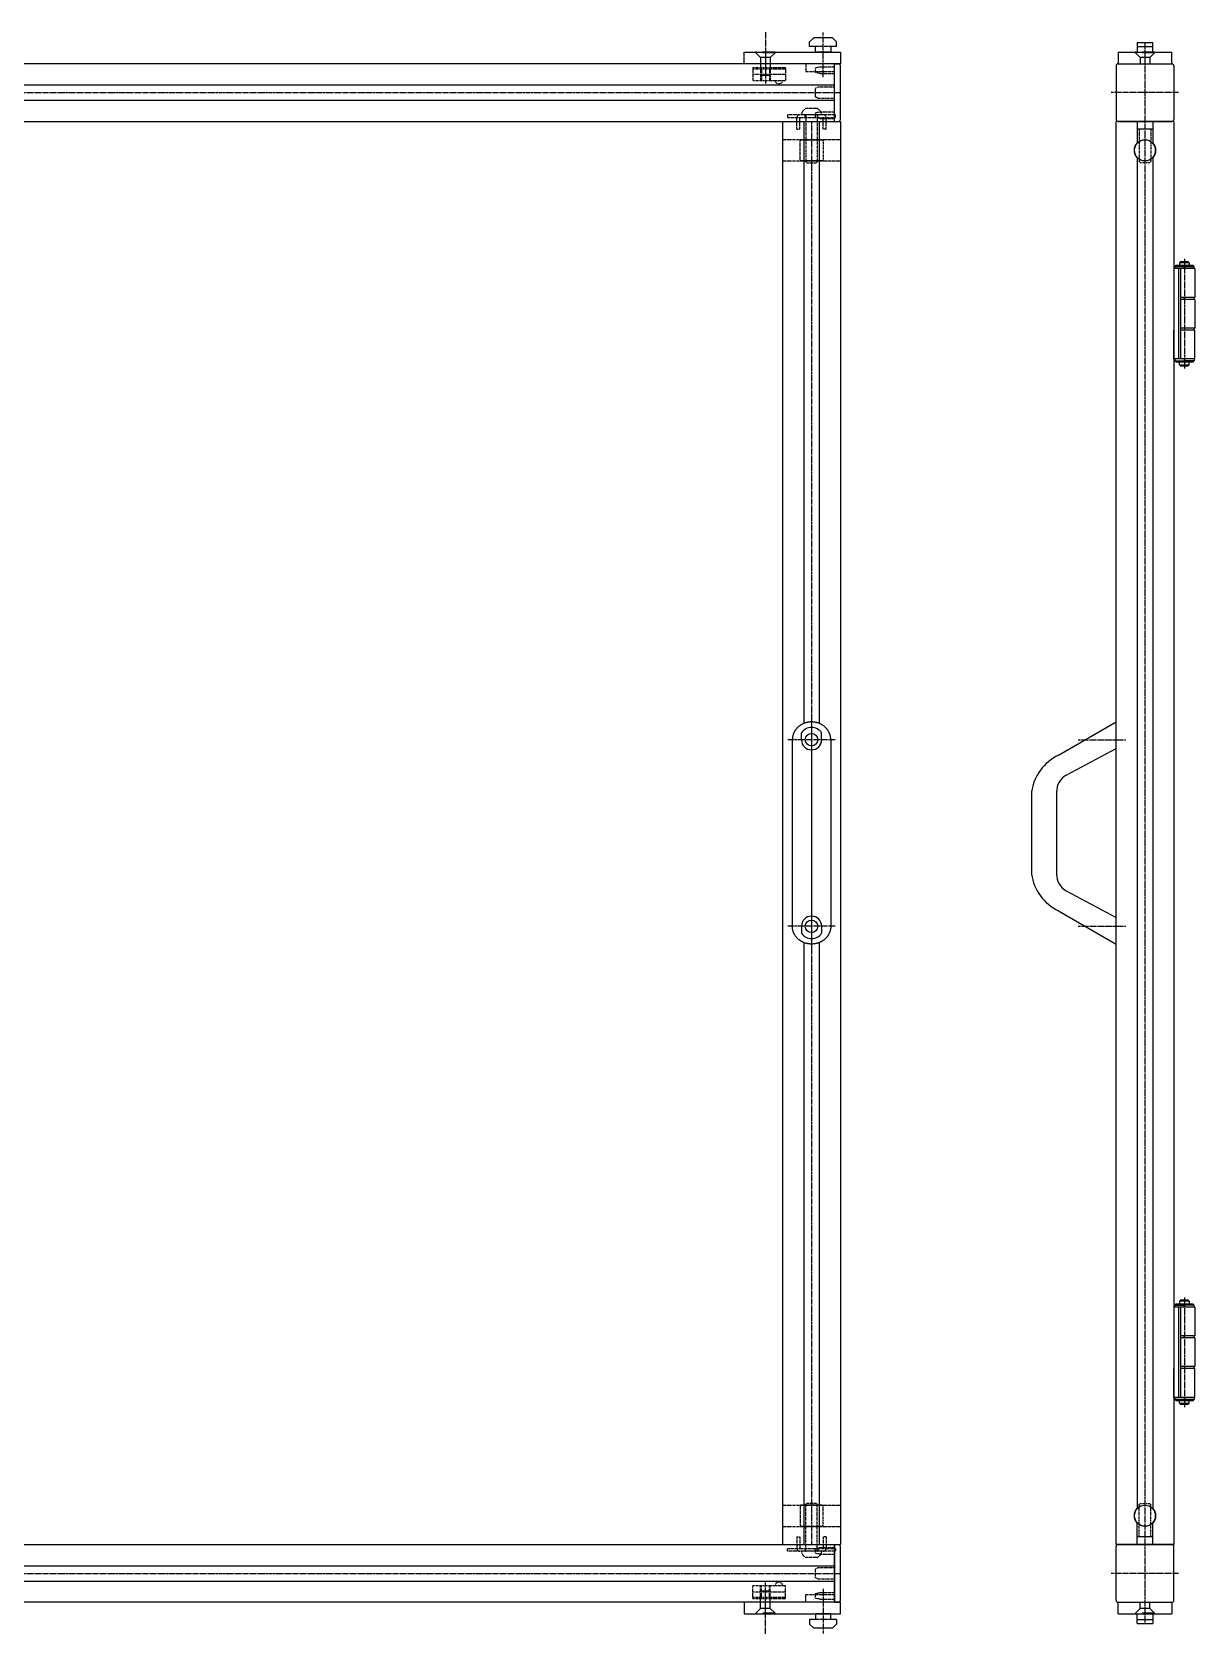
# Model space of a CAD drawing. Extents: x 15 to 1224, y 24 to 931.
# Drawn here: x 620 to 1224, y 98 to 931 of the extents above; entities that cross this region are included whole.
import ezdxf

# ---------------------------------------------------------------- set-up
doc = ezdxf.new("R2010")
doc.units = 0
for name, pattern in [('CENTER', [2, 1.25, -0.25, 0.25, -0.25]), ('DASHED', [0.75, 0.5, -0.25]), ('HIDDEN', [9.525, 6.35, -3.175])]:
    doc.linetypes.add(name, pattern=pattern)
doc.layers.get('0').update_dxf_attribs({"linetype": 'CONTINUOUS'})
doc.layers.add('CENTER', color=1, linetype='CENTER')

msp = doc.modelspace()

# ---------------------------------------------------------------- linework, layer by layer
at = {"color": 7, "linetype": 'CONTINUOUS'}
for p, q in [((1026.07, 927.85), (1023.91, 925.69)), ((1023.91, 923.35), (1023.91, 925.69)), ((1035.74, 927.85), (1026.07, 927.85)), ((1037.91, 925.69), (1035.74, 927.85)), ((1037.91, 923.35), (1037.91, 925.69)), ((1194.3, 925.35), (1194.3, 920.35)), ((1194.3, 925.35), (1202.3, 925.35)), ((1202.3, 920.35), (1202.3, 925.35)), ((989.91, 914.35), (989.91, 920.35)), ((989.91, 920.35), (1039.91, 920.35)), ((1026.91, 923.35), (1023.91, 923.35)), ((1026.91, 920.35), (1026.91, 923.35)), ((1034.91, 920.35), (1026.91, 920.35)), ((1034.91, 923.35), (1034.91, 920.35)), ((1037.91, 923.35), (1034.91, 923.35)), ((1039.91, 920.35), (1039.91, 914.35)), ((1184.3, 920.35), (1184.3, 914.35)), ((1184.3, 920.35), (1212.3, 920.35)), ((1194.3, 923.35), (1202.3, 923.35)), ((1212.3, 914.35), (1212.3, 920.35)), ((1039.91, 914.35), (529.91, 914.35)), ((1039.91, 914.35), (989.91, 914.35)), ((1039.91, 914.35), (1021.91, 914.35)), ((1036.91, 914.35), (1038.91, 914.35)), ((1036.91, 884.35), (1036.91, 914.35)), ((1036.91, 884.35), (1036.91, 914.35)), ((1039.91, 885.35), (1039.91, 913.35)), ((1183.3, 913.35), (1183.3, 885.35)), ((1184.3, 914.35), (1212.3, 914.35)), ((1184.3, 914.35), (1212.3, 914.35)), ((1213.3, 913.35), (1213.3, 885.35)), ((529.91, 903.35), (1036.91, 903.35)), ((529.91, 895.35), (1036.91, 895.35)), ((529.91, 884.35), (1039.91, 884.35)), ((1009.91, 144.35), (1009.91, 884.35)), ((1009.91, 884.35), (1039.91, 884.35)), ((1017.31, 886.35), (1017.31, 886.35)), ((1017.31, 886.35), (1017.31, 886.35)), ((1020.91, 884.35), (1020.91, 571.33)), ((1028.91, 884.35), (1028.91, 571.33)), ((1036.91, 884.35), (1038.91, 884.35)), ((1039.91, 884.35), (1039.91, 144.35)), ((1183.3, 144.35), (1183.3, 884.35)), ((1213.3, 884.35), (1183.3, 884.35)), ((1184.3, 884.35), (1212.3, 884.35)), ((1194.3, 884.35), (1194.3, 873.2)), ((1194.3, 884.35), (1194.3, 880.35)), ((1202.3, 884.35), (1202.3, 873.2)), ((1202.3, 884.35), (1202.3, 880.35)), ((1213.3, 884.35), (1213.3, 144.35)), ((1202.3, 880.35), (1194.3, 880.35)), ((1194.3, 865.51), (1194.3, 163.2)), ((1202.3, 865.51), (1202.3, 163.2)), ((1213.8, 807.85), (1213.8, 808.85)), ((1213.8, 808.85), (1218.7, 808.85)), ((1214.3, 808.95), (1214.3, 809.55)), ((1214.3, 809.55), (1223.3, 809.55)), ((1214.3, 808.95), (1223.3, 808.95)), ((1216.8, 811.35), (1216.3, 810.85)), ((1216.3, 810.85), (1216.3, 809.55)), ((1221.3, 810.85), (1216.3, 810.85)), ((1220.8, 811.35), (1216.8, 811.35)), ((1218.7, 807.85), (1218.7, 808.85)), ((1218.9, 807.85), (1218.9, 808.85)), ((1223.8, 808.85), (1218.9, 808.85)), ((1220.8, 811.35), (1221.3, 810.85)), ((1221.3, 810.85), (1221.3, 809.55)), ((1223.3, 808.95), (1223.3, 809.55)), ((1223.8, 807.85), (1223.8, 808.85)), ((1224.3, 807.85), (1213.3, 807.85)), ((1213.3, 807.85), (1213.3, 792.85)), ((1213.3, 807.85), (1213.3, 760.85)), ((1215.8, 807.85), (1215.8, 760.85)), ((1216.8, 807.85), (1216.8, 760.85)), ((1224.3, 807.85), (1224.3, 792.85)), ((1224.3, 792.85), (1216.8, 792.85)), ((1224.3, 791.85), (1216.8, 791.85)), ((1218.7, 791.85), (1218.7, 792.85)), ((1218.9, 791.85), (1218.9, 792.85)), ((1223.8, 791.85), (1223.8, 792.85)), ((1224.3, 791.85), (1224.3, 776.85)), ((1213.3, 760.85), (1213.3, 775.85)), ((1224.3, 776.85), (1216.8, 776.85)), ((1224.3, 775.85), (1216.8, 775.85)), ((1223.8, 775.85), (1223.8, 776.85)), ((1224.3, 760.85), (1224.3, 775.85)), ((1224.3, 760.85), (1213.3, 760.85)), ((1213.8, 760.85), (1213.8, 759.85)), ((1213.8, 759.85), (1218.7, 759.85)), ((1214.3, 759.75), (1214.3, 759.15)), ((1223.3, 759.75), (1214.3, 759.75)), ((1223.3, 759.15), (1214.3, 759.15)), ((1216.3, 757.85), (1216.3, 759.15)), ((1218.7, 760.85), (1218.7, 759.85)), ((1218.9, 760.85), (1218.9, 759.85)), ((1223.8, 759.85), (1218.9, 759.85)), ((1221.3, 757.85), (1221.3, 759.15)), ((1223.3, 759.75), (1223.3, 759.15)), ((1223.8, 760.85), (1223.8, 759.85)), ((1216.8, 757.35), (1216.3, 757.85)), ((1216.3, 757.85), (1221.3, 757.85)), ((1216.8, 757.35), (1220.8, 757.35)), ((1220.8, 757.35), (1221.3, 757.85)), ((1019.66, 562.85), (1019.66, 566.45)), ((1030.16, 562.85), (1030.16, 566.45)), ((1153.3, 554.78), (1183.3, 572.1)), ((1183.3, 558.25), (1183.3, 572.1)), ((1014.91, 562.85), (1014.91, 465.85)), ((1034.91, 562.85), (1034.91, 465.85)), ((1157.3, 544.39), (1183.3, 558.25)), ((1139.3, 535.73), (1139.3, 492.98)), ((1152.3, 535.73), (1152.3, 492.98)), ((1157.3, 484.32), (1183.3, 470.46)), ((1153.3, 473.92), (1183.3, 456.6)), ((1183.3, 456.6), (1183.3, 470.46)), ((1019.66, 465.85), (1019.66, 462.26)), ((1030.16, 465.85), (1030.16, 462.26)), ((1020.91, 457.38), (1020.91, 144.35)), ((1028.91, 457.38), (1028.91, 144.35)), ((1224.3, 267.85), (1213.3, 267.85)), ((1213.3, 267.85), (1213.3, 252.85)), ((1213.3, 267.85), (1213.3, 220.85)), ((1213.8, 267.85), (1213.8, 268.85)), ((1213.8, 268.85), (1218.7, 268.85)), ((1214.3, 268.95), (1214.3, 269.55)), ((1214.3, 269.55), (1223.3, 269.55)), ((1214.3, 268.95), (1223.3, 268.95)), ((1215.8, 267.85), (1215.8, 220.85)), ((1216.8, 271.35), (1216.3, 270.85)), ((1216.3, 270.85), (1216.3, 269.55)), ((1221.3, 270.85), (1216.3, 270.85)), ((1220.8, 271.35), (1216.8, 271.35)), ((1216.8, 267.85), (1216.8, 220.85)), ((1218.7, 267.85), (1218.7, 268.85)), ((1218.9, 267.85), (1218.9, 268.85)), ((1223.8, 268.85), (1218.9, 268.85)), ((1220.8, 271.35), (1221.3, 270.85)), ((1221.3, 270.85), (1221.3, 269.55)), ((1223.3, 268.95), (1223.3, 269.55)), ((1223.8, 267.85), (1223.8, 268.85)), ((1224.3, 267.85), (1224.3, 252.85)), ((1224.3, 252.85), (1216.8, 252.85)), ((1224.3, 251.85), (1216.8, 251.85)), ((1218.7, 251.85), (1218.7, 252.85)), ((1218.9, 251.85), (1218.9, 252.85)), ((1223.8, 251.85), (1223.8, 252.85)), ((1224.3, 251.85), (1224.3, 236.85)), ((1213.3, 220.85), (1213.3, 235.85)), ((1224.3, 236.85), (1216.8, 236.85)), ((1224.3, 235.85), (1216.8, 235.85)), ((1223.8, 235.85), (1223.8, 236.85)), ((1224.3, 220.85), (1224.3, 235.85)), ((1224.3, 220.85), (1213.3, 220.85)), ((1213.8, 220.85), (1213.8, 219.85)), ((1213.8, 219.85), (1218.7, 219.85)), ((1214.3, 219.75), (1214.3, 219.15)), ((1223.3, 219.75), (1214.3, 219.75)), ((1223.3, 219.15), (1214.3, 219.15)), ((1216.3, 217.85), (1216.3, 219.15)), ((1216.8, 217.35), (1216.3, 217.85)), ((1216.3, 217.85), (1221.3, 217.85)), ((1216.8, 217.35), (1220.8, 217.35)), ((1218.7, 220.85), (1218.7, 219.85)), ((1218.9, 220.85), (1218.9, 219.85)), ((1223.8, 219.85), (1218.9, 219.85)), ((1220.8, 217.35), (1221.3, 217.85)), ((1221.3, 217.85), (1221.3, 219.15)), ((1223.3, 219.75), (1223.3, 219.15)), ((1223.8, 220.85), (1223.8, 219.85)), ((1194.3, 144.35), (1194.3, 155.51)), ((1202.3, 144.35), (1202.3, 155.51)), ((529.91, 144.35), (1036.91, 144.35)), ((1009.91, 144.35), (1039.91, 144.35)), ((1017.31, 142.35), (1017.31, 142.35)), ((1017.31, 142.35), (1017.31, 142.35)), ((1036.91, 144.35), (1036.91, 114.35)), ((1036.91, 114.35), (1036.91, 144.35)), ((1036.91, 144.35), (1038.91, 144.35)), ((1036.91, 114.35), (1036.91, 144.35)), ((1039.91, 115.35), (1039.91, 143.35)), ((1213.3, 144.35), (1183.3, 144.35)), ((1183.3, 115.35), (1183.3, 143.35)), ((1184.3, 144.35), (1212.3, 144.35)), ((1202.3, 148.35), (1194.3, 148.35)), ((1194.3, 144.35), (1194.3, 148.35)), ((1202.3, 144.35), (1202.3, 148.35)), ((1213.3, 115.35), (1213.3, 143.35)), ((529.91, 133.35), (1036.91, 133.35)), ((529.91, 125.35), (1036.91, 125.35)), ((1036.91, 114.35), (529.91, 114.35)), ((1039.91, 114.35), (989.91, 114.35)), ((989.91, 114.35), (989.91, 108.35)), ((989.91, 108.35), (1039.91, 108.35)), ((1039.91, 114.35), (1021.91, 114.35)), ((1034.91, 108.35), (1026.91, 108.35)), ((1026.91, 108.35), (1026.91, 105.35)), ((1034.91, 105.35), (1034.91, 108.35)), ((1036.91, 114.35), (1038.91, 114.35)), ((1039.91, 108.35), (1039.91, 114.35)), ((1184.3, 114.35), (1212.3, 114.35)), ((1184.3, 108.35), (1184.3, 114.35)), ((1184.3, 114.35), (1212.3, 114.35)), ((1184.3, 108.35), (1212.3, 108.35)), ((1194.3, 103.35), (1194.3, 108.35)), ((1202.3, 108.35), (1202.3, 103.35)), ((1212.3, 114.35), (1212.3, 108.35)), ((1026.91, 105.35), (1023.91, 105.35)), ((1023.91, 105.35), (1023.91, 103.02)), ((1026.07, 100.85), (1023.91, 103.02)), ((1035.74, 100.85), (1026.07, 100.85)), ((1037.91, 105.35), (1034.91, 105.35)), ((1037.91, 103.02), (1035.74, 100.85)), ((1037.91, 105.35), (1037.91, 103.02)), ((1194.3, 105.35), (1202.3, 105.35)), ((1194.3, 103.35), (1202.3, 103.35))]:
    msp.add_line(p, q, dxfattribs=at)
at = {"color": 3, "linetype": 'HIDDEN'}
for p, q in [((1005.91, 920.35), (995.91, 920.35)), ((995.91, 920.35), (995.91, 920.05)), ((1005.91, 920.05), (995.91, 920.05)), ((998.41, 917.55), (995.91, 920.05)), ((998.41, 917.55), (998.41, 908.79)), ((1003.41, 917.55), (998.41, 917.55)), ((1003.41, 917.55), (1005.91, 920.05)), ((1003.41, 917.55), (1003.41, 908.79)), ((1005.91, 920.35), (1005.91, 920.05)), ((1203.3, 920.35), (1193.3, 920.35)), ((1193.3, 920.35), (1193.3, 920.05)), ((1203.3, 920.05), (1193.3, 920.05)), ((1195.8, 917.55), (1193.3, 920.05)), ((1195.8, 917.55), (1195.8, 914.35)), ((1200.8, 917.55), (1195.8, 917.55)), ((1200.8, 917.55), (1203.3, 920.05)), ((1200.8, 917.55), (1200.8, 914.35)), ((1203.3, 920.35), (1203.3, 920.05)), ((998.41, 908.79), (998.84, 908.35)), ((998.84, 908.35), (1002.97, 908.35)), ((1003.41, 908.79), (1002.97, 908.35)), ((998.41, 119.92), (998.84, 120.35)), ((998.41, 111.15), (998.41, 119.92)), ((998.84, 120.35), (1002.97, 120.35)), ((1003.41, 119.92), (1002.97, 120.35)), ((1003.41, 111.15), (1003.41, 119.92)), ((998.41, 111.15), (995.91, 108.65)), ((1005.91, 108.65), (995.91, 108.65)), ((995.91, 108.35), (995.91, 108.65)), ((1005.91, 108.35), (995.91, 108.35)), ((1003.41, 111.15), (998.41, 111.15)), ((1003.41, 111.15), (1005.91, 108.65)), ((1005.91, 108.35), (1005.91, 108.65)), ((1195.8, 111.15), (1193.3, 108.65)), ((1203.3, 108.65), (1193.3, 108.65)), ((1193.3, 108.35), (1193.3, 108.65)), ((1203.3, 108.35), (1193.3, 108.35)), ((1195.8, 111.15), (1195.8, 114.35)), ((1200.8, 111.15), (1195.8, 111.15)), ((1200.8, 111.15), (1200.8, 114.35)), ((1200.8, 111.15), (1203.3, 108.65)), ((1203.3, 108.35), (1203.3, 108.65))]:
    msp.add_line(p, q, dxfattribs=at)
at = {"color": 3, "linetype": 'DASHED'}
for p, q in [((1034.91, 923.35), (1026.91, 923.35)), ((1034.91, 923.35), (1026.91, 923.35)), ((994.41, 912.35), (1011.41, 912.35)), ((994.41, 912.35), (994.41, 905.65)), ((994.41, 911.65), (1011.41, 911.65)), ((994.41, 909), (1011.41, 909)), ((998.41, 912.35), (998.41, 905.65)), ((998.86, 912.35), (998.86, 905.65)), ((1002.96, 912.35), (1002.96, 905.65)), ((1003.41, 912.35), (1003.41, 905.65)), ((1011.41, 912.35), (1011.41, 905.65)), ((1021.91, 914.35), (1021.91, 910.35)), ((1021.91, 910.35), (1036.91, 910.35)), ((1026.91, 912.3), (1029.41, 912.8)), ((1026.91, 909.8), (1026.91, 912.3)), ((1029.41, 909.3), (1026.91, 909.8)), ((1029.41, 912.8), (1036.91, 912.8)), ((1029.41, 909.3), (1036.91, 909.3)), ((1036.91, 910.35), (1036.91, 914.35)), ((994.41, 905.65), (1011.41, 905.65)), ((1026.91, 901.6), (1028.41, 902.35)), ((1026.91, 897.1), (1026.91, 901.6)), ((1028.41, 902.35), (1036.91, 902.35)), ((1028.41, 896.35), (1026.91, 897.1)), ((1036.91, 896.35), (1028.41, 896.35)), ((1012.41, 887.85), (1012.41, 886.35)), ((1018.81, 887.85), (1012.41, 887.85)), ((1012.41, 886.35), (1037.41, 886.35)), ((1017.31, 880.35), (1017.31, 886.35)), ((1017.31, 886.35), (1017.31, 886.35)), ((1031.01, 887.85), (1018.81, 887.85)), ((1018.81, 880.35), (1018.81, 886.35)), ((1021.51, 887.85), (1019.66, 887.85)), ((1028.31, 887.85), (1021.51, 887.85)), ((1021.66, 886.35), (1021.66, 887.85)), ((1021.91, 887.45), (1021.91, 863.4)), ((1027.71, 891.15), (1022.11, 891.15)), ((1026.91, 888.9), (1029.41, 889.4)), ((1026.91, 886.4), (1026.91, 888.9)), ((1029.41, 885.9), (1026.91, 886.4)), ((1027.91, 887.45), (1027.91, 863.4)), ((1028.16, 886.35), (1028.16, 887.85)), ((1030.16, 887.85), (1028.31, 887.85)), ((1029.41, 889.4), (1036.91, 889.4)), ((1029.41, 885.9), (1036.91, 885.9)), ((1037.41, 887.85), (1031.01, 887.85)), ((1031.01, 880.35), (1031.01, 886.35)), ((1032.51, 880.35), (1032.51, 886.35)), ((1032.51, 886.35), (1032.51, 886.35)), ((1037.41, 886.35), (1037.41, 887.85)), ((1009.91, 874.9), (1039.91, 874.9)), ((1017.31, 880.35), (1018.81, 880.35)), ((1019.41, 874.85), (1018.91, 874.35)), ((1019.41, 874.85), (1030.41, 874.85)), ((1030.91, 874.35), (1030.41, 874.85)), ((1032.51, 880.35), (1031.01, 880.35)), ((1195.3, 880.35), (1195.3, 863.5)), ((1201.3, 880.35), (1201.3, 863.5)), ((1018.91, 864.35), (1018.91, 874.35)), ((1030.91, 874.35), (1030.91, 864.35)), ((1009.91, 863.8), (1039.91, 863.8)), ((1019.41, 863.85), (1018.91, 864.35)), ((1030.41, 863.85), (1019.41, 863.85)), ((1021.91, 863.4), (1022.45, 862.85)), ((1022.45, 862.85), (1027.37, 862.85)), ((1027.91, 863.4), (1027.37, 862.85)), ((1030.91, 864.35), (1030.41, 863.85)), ((1195.3, 863.5), (1195.84, 862.95)), ((1195.84, 862.95), (1200.75, 862.95)), ((1201.3, 863.5), (1200.75, 862.95)), ((1009.91, 164.9), (1039.91, 164.9)), ((1019.41, 164.85), (1018.91, 164.35)), ((1018.91, 164.35), (1018.91, 154.35)), ((1030.41, 164.85), (1019.41, 164.85)), ((1021.91, 165.31), (1022.45, 165.85)), ((1021.91, 141.25), (1021.91, 165.31)), ((1022.45, 165.85), (1027.37, 165.85)), ((1027.91, 165.31), (1027.37, 165.85)), ((1027.91, 141.25), (1027.91, 165.31)), ((1030.91, 164.35), (1030.41, 164.85)), ((1030.91, 154.35), (1030.91, 164.35)), ((1195.3, 165.21), (1195.84, 165.75)), ((1195.3, 148.35), (1195.3, 165.21)), ((1195.84, 165.75), (1200.75, 165.75)), ((1201.3, 165.21), (1200.75, 165.75)), ((1201.3, 148.35), (1201.3, 165.21)), ((1009.91, 153.8), (1039.91, 153.8)), ((1019.41, 153.85), (1018.91, 154.35)), ((1019.41, 153.85), (1030.41, 153.85)), ((1030.91, 154.35), (1030.41, 153.85)), ((1012.41, 140.85), (1012.41, 142.35)), ((1012.41, 142.35), (1037.41, 142.35)), ((1017.31, 148.35), (1018.81, 148.35)), ((1017.31, 148.35), (1017.31, 142.35)), ((1017.31, 142.35), (1017.31, 142.35)), ((1018.81, 148.35), (1018.81, 142.35)), ((1021.66, 142.35), (1021.66, 140.85)), ((1026.91, 142.3), (1029.41, 142.8)), ((1026.91, 139.8), (1026.91, 142.3)), ((1028.16, 142.35), (1028.16, 140.85)), ((1029.41, 142.8), (1036.91, 142.8)), ((1032.51, 148.35), (1031.01, 148.35)), ((1031.01, 148.35), (1031.01, 142.35)), ((1032.51, 148.35), (1032.51, 142.35)), ((1032.51, 142.35), (1032.51, 142.35)), ((1036.91, 140.35), (1036.91, 144.35)), ((1037.41, 142.35), (1037.41, 140.85)), ((1018.81, 140.85), (1012.41, 140.85)), ((1031.01, 140.85), (1018.81, 140.85)), ((1021.51, 140.85), (1019.66, 140.85)), ((1028.31, 140.85), (1021.51, 140.85)), ((1027.71, 137.55), (1022.11, 137.55)), ((1029.41, 139.3), (1026.91, 139.8)), ((1030.16, 140.85), (1028.31, 140.85)), ((1029.41, 139.3), (1036.91, 139.3)), ((1037.41, 140.85), (1031.01, 140.85)), ((1026.91, 131.6), (1028.41, 132.35)), ((1026.91, 127.1), (1026.91, 131.6)), ((1028.41, 126.35), (1026.91, 127.1)), ((1028.41, 132.35), (1036.91, 132.35)), ((1036.91, 126.35), (1028.41, 126.35)), ((994.41, 123.05), (1011.41, 123.05)), ((994.41, 116.35), (994.41, 123.05)), ((994.41, 119.7), (1011.41, 119.7)), ((994.41, 117.05), (1011.41, 117.05)), ((998.41, 116.35), (998.41, 123.05)), ((998.86, 116.35), (998.86, 123.05)), ((1002.96, 116.35), (1002.96, 123.05)), ((1003.41, 116.35), (1003.41, 123.05)), ((1011.41, 116.35), (1011.41, 123.05)), ((1021.91, 114.35), (1021.91, 118.35)), ((1021.91, 118.35), (1036.91, 118.35)), ((1026.91, 118.9), (1029.41, 119.4)), ((1026.91, 116.4), (1026.91, 118.9)), ((1029.41, 119.4), (1036.91, 119.4)), ((1036.91, 118.35), (1036.91, 114.35)), ((994.41, 116.35), (1011.41, 116.35)), ((1029.41, 115.9), (1026.91, 116.4)), ((1029.41, 115.9), (1036.91, 115.9)), ((1034.91, 105.35), (1026.91, 105.35)), ((1034.91, 105.35), (1026.91, 105.35))]:
    msp.add_line(p, q, dxfattribs=at)
at = {"color": 1, "linetype": 'CENTER'}
for p, q in [((1218.8, 812.85), (1218.8, 755.85)), ((1218.8, 272.85), (1218.8, 215.85))]:
    msp.add_line(p, q, dxfattribs=at)
at = {"color": 7, "linetype": 'CONTINUOUS'}
for points in [[(1034.91, 562.85, 0), (1034.9, 563.08, 0), (1034.89, 563.31, 0), (1034.88, 563.53, 0), (1034.86, 563.76, 0), (1034.83, 563.99, 0), (1034.8, 564.21, 0), (1034.76, 564.44, 0), (1034.71, 564.66, 0), (1034.66, 564.88, 0), (1034.61, 565.1, 0), (1034.54, 565.32, 0), (1034.48, 565.54, 0), (1034.4, 565.76, 0), (1034.32, 565.97, 0), (1034.24, 566.18, 0), (1034.15, 566.39, 0), (1034.05, 566.6, 0), (1033.95, 566.81, 0), (1033.84, 567.01, 0), (1033.73, 567.22, 0), (1033.61, 567.41, 0), (1033.48, 567.61, 0), (1033.36, 567.8, 0), (1033.22, 567.99, 0), (1033.08, 568.18, 0), (1032.94, 568.36, 0), (1032.79, 568.54, 0), (1032.64, 568.72, 0), (1032.48, 568.9, 0), (1032.32, 569.07, 0), (1032.15, 569.23, 0), (1031.98, 569.39, 0), (1031.8, 569.55, 0), (1031.62, 569.71, 0), (1031.44, 569.86, 0), (1031.25, 570, 0), (1031.06, 570.15, 0), (1030.86, 570.28, 0), (1030.67, 570.42, 0), (1030.46, 570.54, 0), (1030.26, 570.67, 0), (1030.05, 570.79, 0), (1029.84, 570.9, 0), (1029.62, 571.01, 0), (1029.4, 571.12, 0), (1029.18, 571.22, 0), (1028.96, 571.31, 0), (1028.73, 571.4, 0), (1028.51, 571.48, 0), (1028.28, 571.56, 0), (1028.04, 571.64, 0), (1027.81, 571.71, 0), (1027.57, 571.77, 0), (1027.34, 571.83, 0), (1027.1, 571.88, 0), (1026.86, 571.93, 0), (1026.62, 571.97, 0), (1026.37, 572, 0), (1026.13, 572.03, 0), (1025.89, 572.06, 0), (1025.64, 572.08, 0), (1025.4, 572.09, 0), (1025.15, 572.1, 0), (1024.91, 572.1, 0), (1024.66, 572.1, 0), (1024.42, 572.09, 0), (1024.17, 572.08, 0), (1023.93, 572.06, 0), (1023.68, 572.03, 0), (1023.44, 572, 0), (1023.2, 571.97, 0), (1022.96, 571.93, 0), (1022.72, 571.88, 0), (1022.48, 571.83, 0), (1022.24, 571.77, 0), (1022, 571.71, 0), (1021.77, 571.64, 0), (1021.54, 571.56, 0), (1021.31, 571.48, 0), (1021.08, 571.4, 0), (1020.85, 571.31, 0), (1020.63, 571.22, 0), (1020.41, 571.12, 0), (1020.19, 571.01, 0), (1019.98, 570.9, 0), (1019.77, 570.79, 0), (1019.56, 570.67, 0), (1019.35, 570.54, 0), (1019.15, 570.42, 0), (1018.95, 570.28, 0), (1018.75, 570.15, 0), (1018.56, 570, 0), (1018.38, 569.86, 0), (1018.19, 569.71, 0), (1018.01, 569.55, 0), (1017.84, 569.39, 0), (1017.66, 569.23, 0), (1017.5, 569.07, 0), (1017.33, 568.9, 0), (1017.18, 568.72, 0), (1017.02, 568.54, 0), (1016.87, 568.36, 0), (1016.73, 568.18, 0), (1016.59, 567.99, 0), (1016.46, 567.8, 0), (1016.33, 567.61, 0), (1016.21, 567.41, 0), (1016.09, 567.22, 0), (1015.97, 567.01, 0), (1015.87, 566.81, 0), (1015.76, 566.6, 0), (1015.67, 566.39, 0), (1015.58, 566.18, 0), (1015.49, 565.97, 0), (1015.41, 565.76, 0), (1015.34, 565.54, 0), (1015.27, 565.32, 0), (1015.21, 565.1, 0), (1015.15, 564.88, 0), (1015.1, 564.66, 0), (1015.05, 564.44, 0), (1015.02, 564.21, 0), (1014.98, 563.99, 0), (1014.96, 563.76, 0), (1014.93, 563.53, 0), (1014.92, 563.31, 0), (1014.91, 563.08, 0), (1014.91, 562.85, 0)], [(1034.91, 465.85, 0), (1034.9, 465.63, 0), (1034.89, 465.4, 0), (1034.88, 465.17, 0), (1034.86, 464.95, 0), (1034.83, 464.72, 0), (1034.8, 464.5, 0), (1034.76, 464.27, 0), (1034.71, 464.05, 0), (1034.66, 463.83, 0), (1034.61, 463.61, 0), (1034.54, 463.39, 0), (1034.48, 463.17, 0), (1034.4, 462.95, 0), (1034.32, 462.74, 0), (1034.24, 462.52, 0), (1034.15, 462.31, 0), (1034.05, 462.11, 0), (1033.95, 461.9, 0), (1033.84, 461.69, 0), (1033.73, 461.49, 0), (1033.61, 461.3, 0), (1033.48, 461.1, 0), (1033.36, 460.9, 0), (1033.22, 460.71, 0), (1033.08, 460.53, 0), (1032.94, 460.34, 0), (1032.79, 460.16, 0), (1032.64, 459.99, 0), (1032.48, 459.81, 0), (1032.32, 459.64, 0), (1032.15, 459.48, 0), (1031.98, 459.31, 0), (1031.8, 459.15, 0), (1031.62, 459, 0), (1031.44, 458.85, 0), (1031.25, 458.7, 0), (1031.06, 458.56, 0), (1030.86, 458.42, 0), (1030.67, 458.29, 0), (1030.46, 458.16, 0), (1030.26, 458.04, 0), (1030.05, 457.92, 0), (1029.84, 457.81, 0), (1029.62, 457.7, 0), (1029.4, 457.59, 0), (1029.18, 457.49, 0), (1028.96, 457.4, 0), (1028.73, 457.31, 0), (1028.51, 457.22, 0), (1028.28, 457.14, 0), (1028.04, 457.07, 0), (1027.81, 457, 0), (1027.57, 456.94, 0), (1027.34, 456.88, 0), (1027.1, 456.83, 0), (1026.86, 456.78, 0), (1026.62, 456.74, 0), (1026.37, 456.7, 0), (1026.13, 456.67, 0), (1025.89, 456.65, 0), (1025.64, 456.63, 0), (1025.4, 456.62, 0), (1025.15, 456.61, 0), (1024.91, 456.6, 0), (1024.66, 456.61, 0), (1024.42, 456.62, 0), (1024.17, 456.63, 0), (1023.93, 456.65, 0), (1023.68, 456.67, 0), (1023.44, 456.7, 0), (1023.2, 456.74, 0), (1022.96, 456.78, 0), (1022.72, 456.83, 0), (1022.48, 456.88, 0), (1022.24, 456.94, 0), (1022, 457, 0), (1021.77, 457.07, 0), (1021.54, 457.14, 0), (1021.31, 457.22, 0), (1021.08, 457.31, 0), (1020.85, 457.4, 0), (1020.63, 457.49, 0), (1020.41, 457.59, 0), (1020.19, 457.7, 0), (1019.98, 457.81, 0), (1019.77, 457.92, 0), (1019.56, 458.04, 0), (1019.35, 458.16, 0), (1019.15, 458.29, 0), (1018.95, 458.42, 0), (1018.75, 458.56, 0), (1018.56, 458.7, 0), (1018.38, 458.85, 0), (1018.19, 459, 0), (1018.01, 459.15, 0), (1017.84, 459.31, 0), (1017.66, 459.48, 0), (1017.5, 459.64, 0), (1017.33, 459.81, 0), (1017.18, 459.99, 0), (1017.02, 460.16, 0), (1016.87, 460.34, 0), (1016.73, 460.53, 0), (1016.59, 460.71, 0), (1016.46, 460.9, 0), (1016.33, 461.1, 0), (1016.21, 461.3, 0), (1016.09, 461.49, 0), (1015.97, 461.69, 0), (1015.87, 461.9, 0), (1015.76, 462.11, 0), (1015.67, 462.31, 0), (1015.58, 462.52, 0), (1015.49, 462.74, 0), (1015.41, 462.95, 0), (1015.34, 463.17, 0), (1015.27, 463.39, 0), (1015.21, 463.61, 0), (1015.15, 463.83, 0), (1015.1, 464.05, 0), (1015.05, 464.27, 0), (1015.02, 464.5, 0), (1014.98, 464.72, 0), (1014.96, 464.95, 0), (1014.93, 465.17, 0), (1014.92, 465.4, 0), (1014.91, 465.63, 0), (1014.91, 465.85, 0)]]:
    msp.add_polyline3d(points, dxfattribs=at)
for centre, radius in [((1198.3, 869.35), 5.5), ((1024.91, 562.85), 3.25), ((1024.91, 465.85), 3.25), ((1198.3, 159.35), 5.5)]:
    msp.add_circle(centre, radius, dxfattribs=at)
for centre, radius, start, end in [((1038.91, 913.35), 1, 0, 90), ((1184.3, 913.35), 1, 90, 180), ((1212.3, 913.35), 1, 0, 90), ((1038.91, 885.35), 1, 270, 0), ((1184.3, 885.35), 1, 180, 270), ((1212.3, 885.35), 1, 270, 0), ((1198.3, 869.35), 5.55, 136.11402, 223.88598), ((1198.3, 869.35), 5.55, 316.11402, 43.88598), ((1024.91, 562.85), 6.36, 34.40641, 145.59359), ((1024.91, 562.85), 5.25, 180, 0), ((1164.21, 532.09), 25.18, 115.69132, 171.69109), ((1162.3, 535.73), 10, 120, 180), ((1164.21, 496.62), 25.18, 188.30891, 244.30868), ((1162.3, 492.98), 10, 180, 240), ((1024.91, 465.85), 5.25, 0, 180), ((1024.91, 465.85), 6.36, 214.40641, 325.59359), ((1198.3, 159.35), 5.55, 136.11402, 223.88598), ((1198.3, 159.35), 5.55, 316.11402, 43.88598), ((1038.91, 143.35), 1, 0, 90), ((1184.3, 143.35), 1, 90, 180), ((1212.3, 143.35), 1, 0, 90), ((1038.91, 115.35), 1, 270, 0), ((1184.3, 115.35), 1, 180, 270), ((1212.3, 115.35), 1, 270, 0)]:
    msp.add_arc(centre, radius, start, end, dxfattribs=at)
at = {"color": 3, "linetype": 'DASHED'}
for centre, radius, start, end in [((1007.91, 905.95), 2, 188.62693, 351.37307), ((1018.81, 886.35), 1.5, 90, 180), ((1023.64, 887.46), 4, 112.49457, 174.32326), ((1021.51, 887.45), 0.4, 0, 90), ((1026.18, 887.46), 4, 5.67674, 67.50543), ((1028.31, 887.45), 0.4, 90, 180), ((1031.01, 886.35), 1.5, 0, 90), ((1018.81, 142.35), 1.5, 180, 270), ((1031.01, 142.35), 1.5, 270, 0), ((1023.64, 141.25), 4, 185.67674, 247.50543), ((1021.51, 141.25), 0.4, 270, 0), ((1026.18, 141.25), 4, 292.49457, 354.32326), ((1028.31, 141.25), 0.4, 180, 270), ((1007.91, 122.75), 2, 8.62693, 171.37307)]:
    msp.add_arc(centre, radius, start, end, dxfattribs=at)
at = {"layer": 'CENTER', "color": 1, "linetype": 'CENTER'}
for p, q in [((1000.91, 930.85), (1000.91, 907.35)), ((1030.91, 907.35), (1030.91, 930.85)), ((1198.3, 925.35), (1198.3, 103.35)), ((1000.91, 921.85), (1000.91, 906.85)), ((1000.91, 913.89), (1000.91, 904.12)), ((526.91, 899.35), (1039.91, 899.35)), ((1215.8, 899.35), (1180.8, 899.35)), ((1024.91, 884.35), (1024.91, 144.35)), ((1024.91, 575.22), (1024.91, 453.49)), ((1037.27, 562.85), (1012.55, 562.85)), ((1163.57, 562.85), (1188.3, 562.85)), ((1037.27, 465.85), (1012.55, 465.85)), ((1163.57, 465.85), (1188.3, 465.85)), ((526.91, 129.35), (1039.91, 129.35)), ((1215.8, 129.35), (1180.8, 129.35)), ((1000.91, 114.82), (1000.91, 124.59)), ((1000.91, 106.85), (1000.91, 121.85)), ((1000.91, 97.85), (1000.91, 121.35)), ((1030.91, 121.35), (1030.91, 97.85))]:
    msp.add_line(p, q, dxfattribs=at)

doc.saveas('drawing.dxf')
